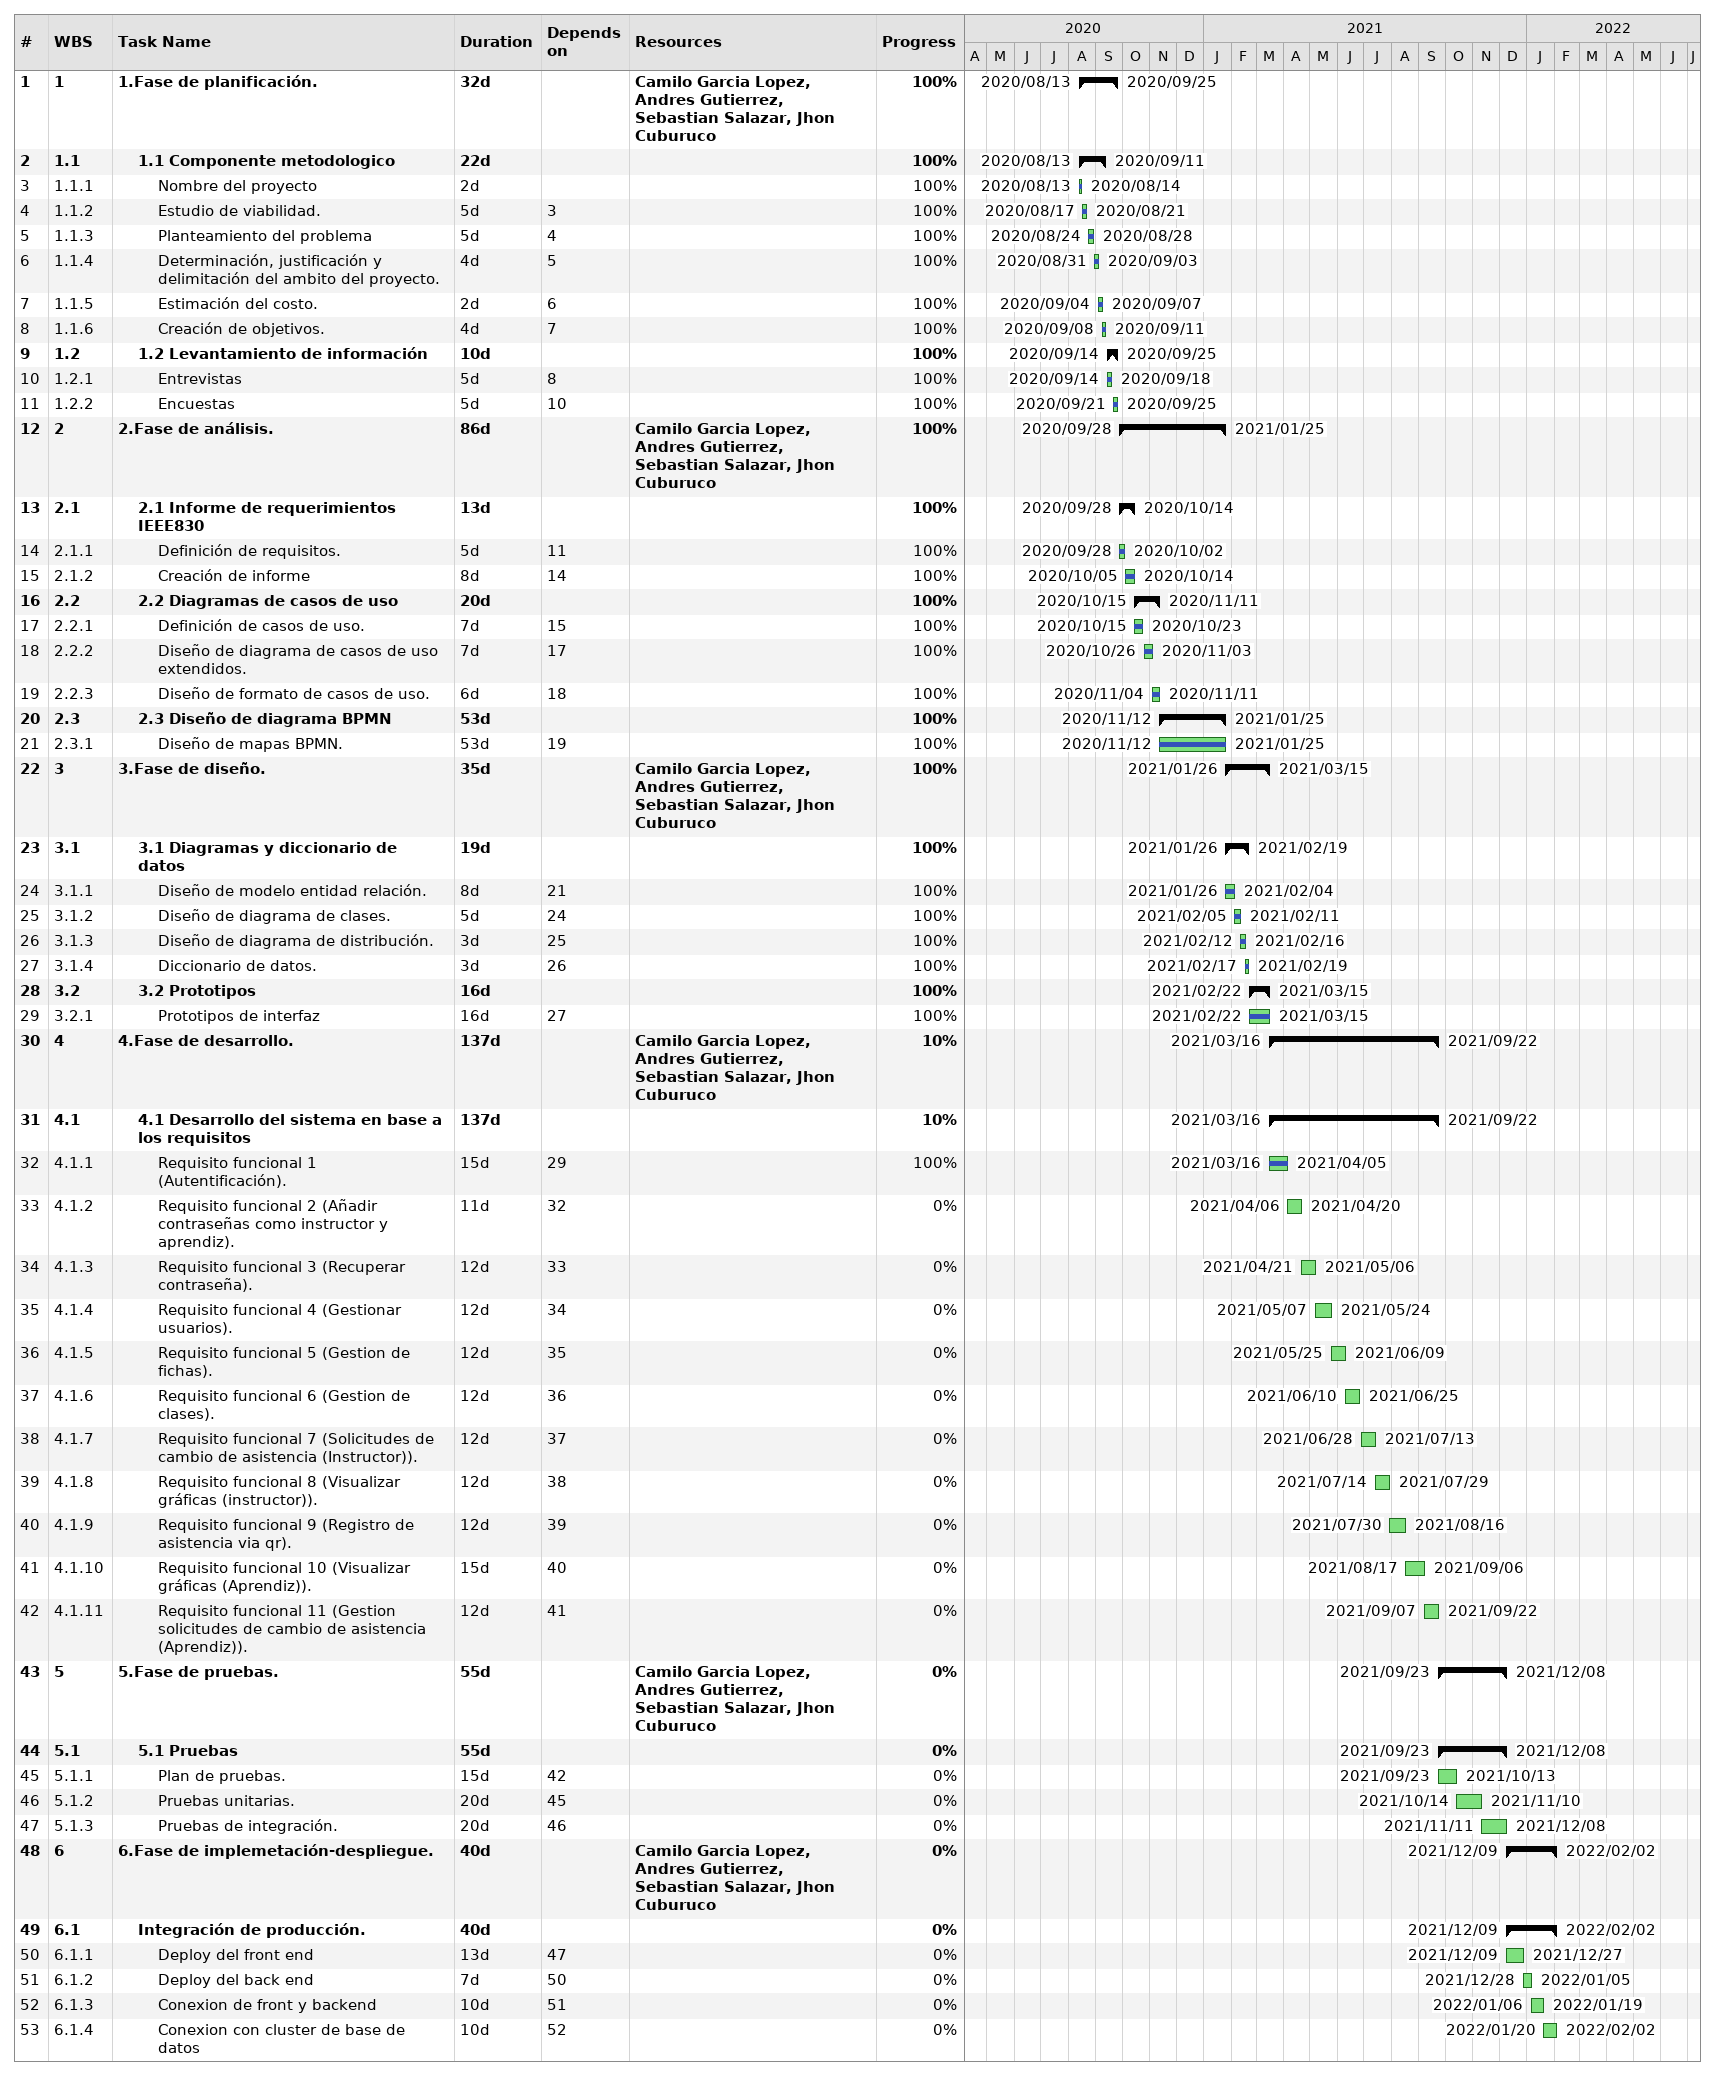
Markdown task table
| ID | WBS | Task | Duration | Start | Finish | Predecessors | Resources | % complete |
|---|---|---|---|---|---|---|---|---|
| 1 | 1 | **1.Fase de planificación.** | 32d | 2020-08-13 | 2020-09-25 |  | Camilo Garcia Lopez, Andres Gutierrez, Sebastian Salazar, Jhon Cuburuco | 100 |
| 2 | 1.1 | **1.1 Componente metodologico** | 22d | 2020-08-13 | 2020-09-11 |  |  | 100 |
| 3 | 1.1.1 | Nombre del proyecto | 2d | 2020-08-13 | 2020-08-14 |  |  | 100 |
| 4 | 1.1.2 | Estudio de viabilidad. | 5d | 2020-08-17 | 2020-08-21 | 3 |  | 100 |
| 5 | 1.1.3 | Planteamiento del problema | 5d | 2020-08-24 | 2020-08-28 | 4 |  | 100 |
| 6 | 1.1.4 | Determinación, justificación y delimitación del ambito del proyecto. | 4d | 2020-08-31 | 2020-09-03 | 5 |  | 100 |
| 7 | 1.1.5 | Estimación del costo. | 2d | 2020-09-04 | 2020-09-07 | 6 |  | 100 |
| 8 | 1.1.6 | Creación de objetivos. | 4d | 2020-09-08 | 2020-09-11 | 7 |  | 100 |
| 9 | 1.2 | **1.2 Levantamiento de información** | 10d | 2020-09-14 | 2020-09-25 |  |  | 100 |
| 10 | 1.2.1 | Entrevistas | 5d | 2020-09-14 | 2020-09-18 | 8 |  | 100 |
| 11 | 1.2.2 | Encuestas | 5d | 2020-09-21 | 2020-09-25 | 10 |  | 100 |
| 12 | 2 | **2.Fase de análisis.** | 86d | 2020-09-28 | 2021-01-25 |  | Camilo Garcia Lopez, Andres Gutierrez, Sebastian Salazar, Jhon Cuburuco | 100 |
| 13 | 2.1 | **2.1 Informe de requerimientos IEEE830** | 13d | 2020-09-28 | 2020-10-14 |  |  | 100 |
| 14 | 2.1.1 | Definición de requisitos. | 5d | 2020-09-28 | 2020-10-02 | 11 |  | 100 |
| 15 | 2.1.2 | Creación de informe | 8d | 2020-10-05 | 2020-10-14 | 14 |  | 100 |
| 16 | 2.2 | **2.2 Diagramas de casos de uso** | 20d | 2020-10-15 | 2020-11-11 |  |  | 100 |
| 17 | 2.2.1 | Definición de casos de uso. | 7d | 2020-10-15 | 2020-10-23 | 15 |  | 100 |
| 18 | 2.2.2 | Diseño de diagrama de casos de uso extendidos. | 7d | 2020-10-26 | 2020-11-03 | 17 |  | 100 |
| 19 | 2.2.3 | Diseño de formato de casos de uso. | 6d | 2020-11-04 | 2020-11-11 | 18 |  | 100 |
| 20 | 2.3 | **2.3 Diseño de diagrama BPMN** | 53d | 2020-11-12 | 2021-01-25 |  |  | 100 |
| 21 | 2.3.1 | Diseño de mapas BPMN. | 53d | 2020-11-12 | 2021-01-25 | 19 |  | 100 |
| 22 | 3 | **3.Fase de diseño.** | 35d | 2021-01-26 | 2021-03-15 |  | Camilo Garcia Lopez, Andres Gutierrez, Sebastian Salazar, Jhon Cuburuco | 100 |
| 23 | 3.1 | **3.1 Diagramas y diccionario de datos** | 19d | 2021-01-26 | 2021-02-19 |  |  | 100 |
| 24 | 3.1.1 | Diseño de modelo entidad relación. | 8d | 2021-01-26 | 2021-02-04 | 21 |  | 100 |
| 25 | 3.1.2 | Diseño de diagrama de clases. | 5d | 2021-02-05 | 2021-02-11 | 24 |  | 100 |
| 26 | 3.1.3 | Diseño de diagrama de distribución. | 3d | 2021-02-12 | 2021-02-16 | 25 |  | 100 |
| 27 | 3.1.4 | Diccionario de datos. | 3d | 2021-02-17 | 2021-02-19 | 26 |  | 100 |
| 28 | 3.2 | **3.2 Prototipos** | 16d | 2021-02-22 | 2021-03-15 |  |  | 100 |
| 29 | 3.2.1 | Prototipos de interfaz | 16d | 2021-02-22 | 2021-03-15 | 27 |  | 100 |
| 30 | 4 | **4.Fase de desarrollo.** | 137d | 2021-03-16 | 2021-09-22 |  | Camilo Garcia Lopez, Andres Gutierrez, Sebastian Salazar, Jhon Cuburuco | 10 |
| 31 | 4.1 | **4.1 Desarrollo del sistema en base a los requisitos** | 137d | 2021-03-16 | 2021-09-22 |  |  | 10 |
| 32 | 4.1.1 | Requisito funcional 1 (Autentificación). | 15d | 2021-03-16 | 2021-04-05 | 29 |  | 100 |
| 33 | 4.1.2 | Requisito funcional 2 (Añadir contraseñas como instructor y aprendiz). | 11d | 2021-04-06 | 2021-04-20 | 32 |  | 0 |
| 34 | 4.1.3 | Requisito funcional 3 (Recuperar contraseña). | 12d | 2021-04-21 | 2021-05-06 | 33 |  | 0 |
| 35 | 4.1.4 | Requisito funcional 4 (Gestionar usuarios). | 12d | 2021-05-07 | 2021-05-24 | 34 |  | 0 |
| 36 | 4.1.5 | Requisito funcional 5 (Gestion de fichas). | 12d | 2021-05-25 | 2021-06-09 | 35 |  | 0 |
| 37 | 4.1.6 | Requisito funcional 6 (Gestion de clases). | 12d | 2021-06-10 | 2021-06-25 | 36 |  | 0 |
| 38 | 4.1.7 | Requisito funcional 7 (Solicitudes de cambio de asistencia (Instructor)). | 12d | 2021-06-28 | 2021-07-13 | 37 |  | 0 |
| 39 | 4.1.8 | Requisito funcional 8 (Visualizar gráficas (instructor)). | 12d | 2021-07-14 | 2021-07-29 | 38 |  | 0 |
| 40 | 4.1.9 | Requisito funcional 9 (Registro de asistencia via qr). | 12d | 2021-07-30 | 2021-08-16 | 39 |  | 0 |
| 41 | 4.1.10 | Requisito funcional 10 (Visualizar gráficas (Aprendiz)). | 15d | 2021-08-17 | 2021-09-06 | 40 |  | 0 |
| 42 | 4.1.11 | Requisito funcional 11 (Gestion solicitudes de cambio de asistencia (Aprendiz)). | 12d | 2021-09-07 | 2021-09-22 | 41 |  | 0 |
| 43 | 5 | **5.Fase de pruebas.** | 55d | 2021-09-23 | 2021-12-08 |  | Camilo Garcia Lopez, Andres Gutierrez, Sebastian Salazar, Jhon Cuburuco | 0 |
| 44 | 5.1 | **5.1 Pruebas** | 55d | 2021-09-23 | 2021-12-08 |  |  | 0 |
| 45 | 5.1.1 | Plan de pruebas. | 15d | 2021-09-23 | 2021-10-13 | 42 |  | 0 |
| 46 | 5.1.2 | Pruebas unitarias. | 20d | 2021-10-14 | 2021-11-10 | 45 |  | 0 |
| 47 | 5.1.3 | Pruebas de integración. | 20d | 2021-11-11 | 2021-12-08 | 46 |  | 0 |
| 48 | 6 | **6.Fase de implemetación-despliegue.** | 40d | 2021-12-09 | 2022-02-02 |  | Camilo Garcia Lopez, Andres Gutierrez, Sebastian Salazar, Jhon Cuburuco | 0 |
| 49 | 6.1 | **Integración de producción.** | 40d | 2021-12-09 | 2022-02-02 |  |  | 0 |
| 50 | 6.1.1 | Deploy del front end | 13d | 2021-12-09 | 2021-12-27 | 47 |  | 0 |
| 51 | 6.1.2 | Deploy del back end | 7d | 2021-12-28 | 2022-01-05 | 50 |  | 0 |
| 52 | 6.1.3 | Conexion de front y backend | 10d | 2022-01-06 | 2022-01-19 | 51 |  | 0 |
| 53 | 6.1.4 | Conexion con cluster de base de datos | 10d | 2022-01-20 | 2022-02-02 | 52 |  | 0 |
